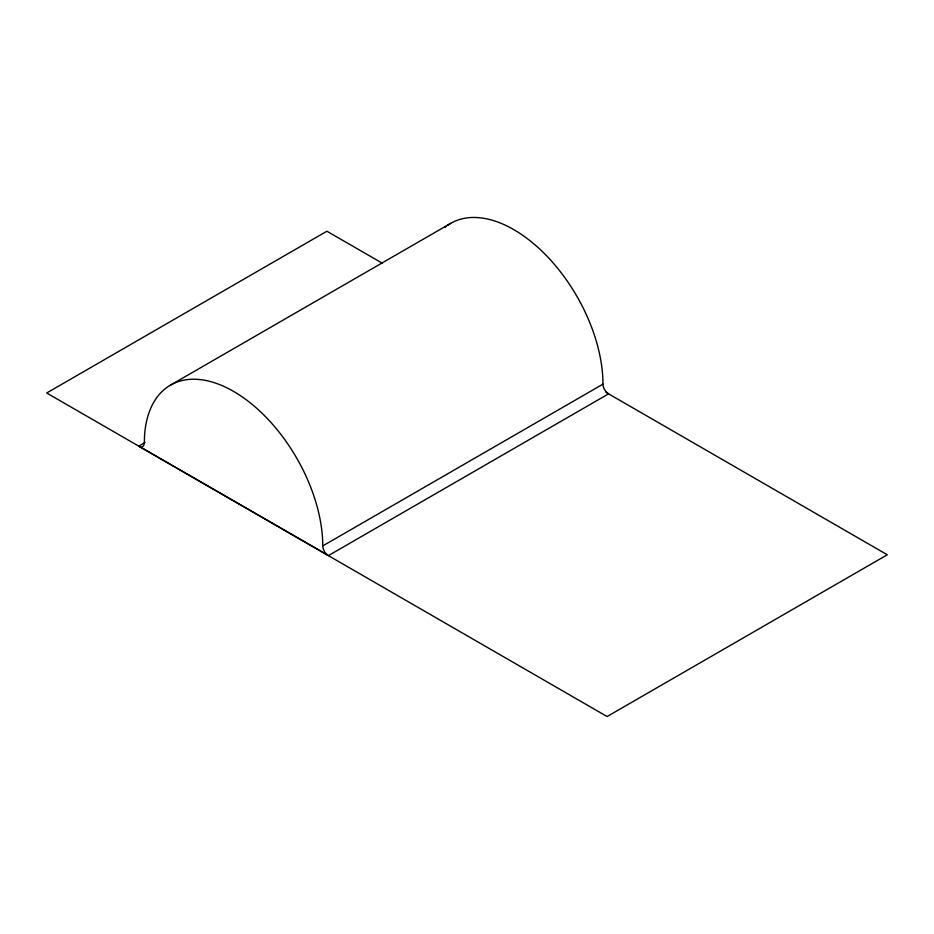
<?xml version="1.0" encoding="UTF-8"?>
<svg xmlns="http://www.w3.org/2000/svg" width="934" height="934" viewBox="0 0 934 934"><rect width="100%" height="100%" fill="white"/><g stroke="black" fill="none" stroke-linecap="round" stroke-linejoin="round"><path stroke-width="1.4" d="M170.467 385.135L450.667 223.366M327.285 554.866L138.734 446.137L145.05 442.494M602.967 384.143A7.927 4.577 60 0 0 608.571 393.844L328.371 555.625A7.927 4.577 60 0 1 322.767 545.911L602.967 384.143A126.172 72.84 60 0 0 545.865 255.052A126.172 72.84 60 0 0 447.655 225.292M382.275 263.19L326.9 231.223L46.7 392.992L607.1 716.541L887.3 554.773L606.061 392.397M444.794 227.464A126.172 72.84 60 0 1 446.674 225.981M322.767 545.911A126.172 72.84 60 0 0 236.477 393.132A126.172 72.84 60 0 0 144.525 436.271L144.338 442.903A7.927 4.577 60 0 1 138.734 446.137"/></g></svg>
